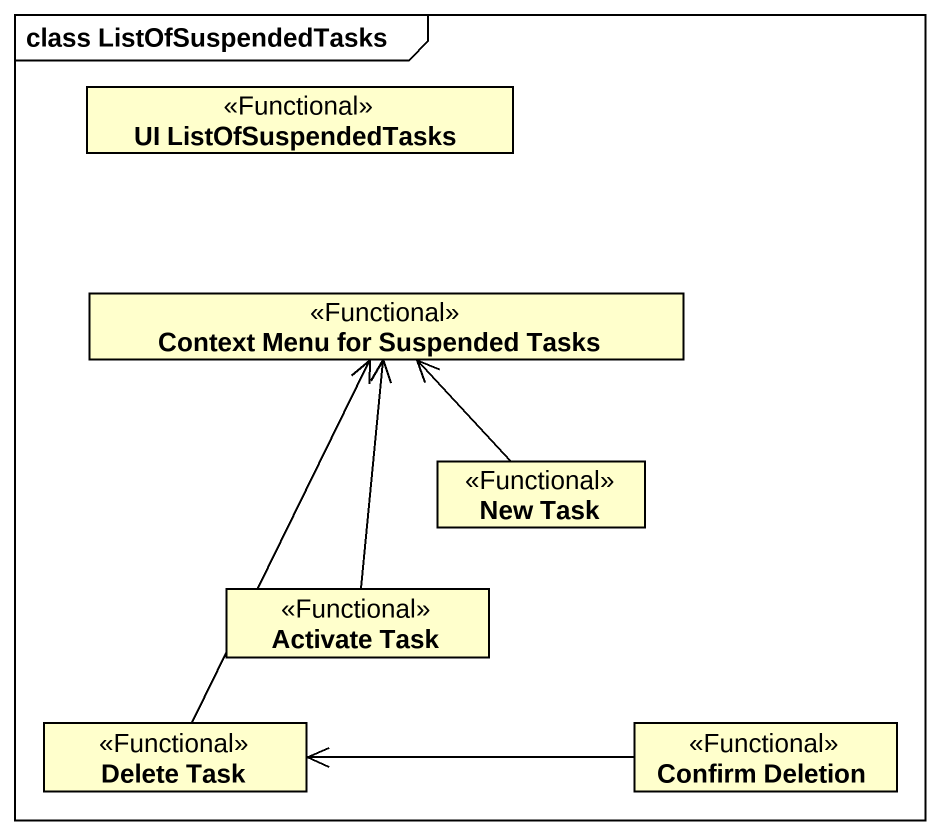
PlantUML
@startuml
mainframe class ListOfSuspendedTasks
hide circle
hide empty members
class "UI ListOfSuspendedTasks" as UI_ListOfSuspendedTasks <<Functional>>
class "Context Menu for Suspended Tasks" as Context_Menu_for_Suspended <<Functional>>
class "New Task" as New_Task <<Functional>>
class "Activate Task" as Activate_Task <<Functional>>
class "Delete Task" as Delete_Task <<Functional>>
class "Confirm Deletion" as Confirm_Deletion <<Functional>>
New_Task -up-> Context_Menu_for_Suspended
Activate_Task -up-> Context_Menu_for_Suspended
Delete_Task -up-> Context_Menu_for_Suspended
Confirm_Deletion -left-> Delete_Task
@enduml
